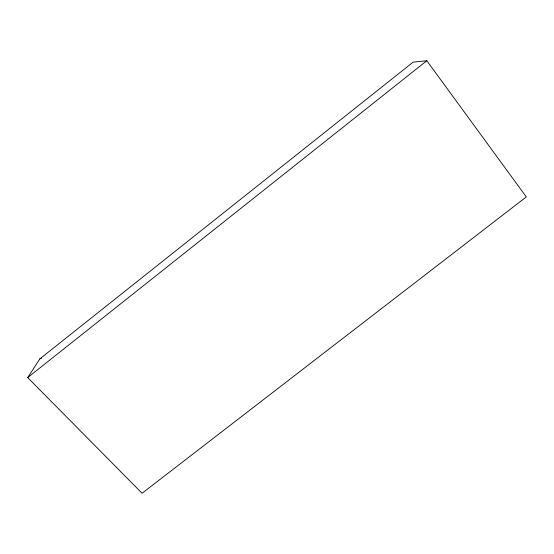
<?xml version="1.0" encoding="UTF-8"?>
<svg xmlns="http://www.w3.org/2000/svg" width="554" height="554" viewBox="0 0 554 554"><rect width="100%" height="100%" fill="white"/><g stroke="black" fill="none" stroke-linecap="round" stroke-linejoin="round"><path stroke-width="0.83" d="M27.7 377.593L39.909 358.826L413.104 62.159L426.822 60.739L526.3 196.912L142.073 493.261L27.7 377.593L426.822 60.739M39.909 358.826L41.536 358.23"/></g></svg>
